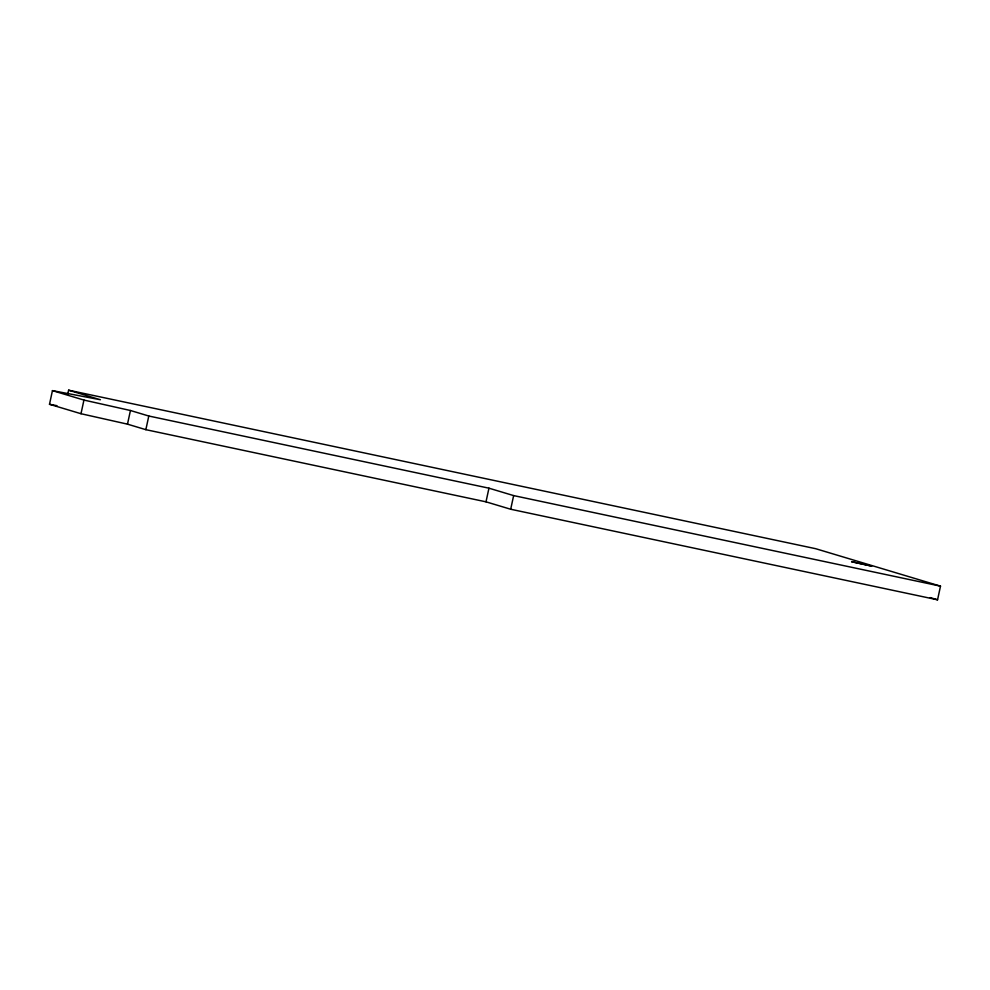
<?xml version="1.0" encoding="UTF-8"?>
<svg xmlns="http://www.w3.org/2000/svg" width="990" height="990" viewBox="0 0 990 990"><rect width="100%" height="100%" fill="white"/><g stroke="black" fill="none" stroke-linecap="round" stroke-linejoin="round"><path stroke-width="1.49" d="M68.607 390.196L815.612 548.683L940.5 586.154L937.555 599.804L510.692 509.244L486.003 501.831L145.852 429.672L127.487 424.153L80.994 413.721L49.5 404.279L52.445 390.629L100.398 399.737L68.607 390.196L67.716 394.292M80.994 413.721L83.94 400.071L52.445 390.629M127.487 424.153L130.445 410.504L83.94 400.071M145.852 429.672L148.797 416.023L130.445 410.504M486.003 501.831L488.949 488.181L148.797 416.023M510.692 509.244L513.637 495.594L488.949 488.181M49.5 404.279L56.987 405.702M513.637 495.594L940.5 586.154M930.204 597.601L937.555 599.804M851.623 561.714L871.608 566.094L851.623 561.714"/></g></svg>
